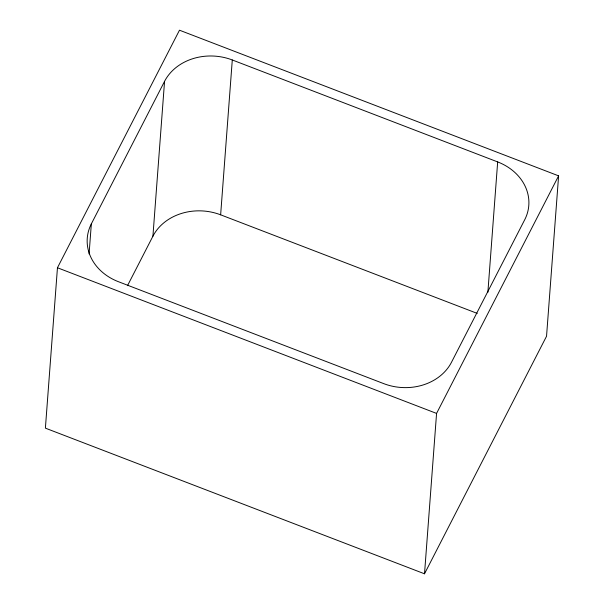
<?xml version="1.0" encoding="UTF-8"?>
<svg xmlns="http://www.w3.org/2000/svg" width="604" height="604" viewBox="0 0 604 604"><rect width="100%" height="100%" fill="white"/><g stroke="black" fill="none" stroke-linecap="round" stroke-linejoin="round"><path stroke-width="0.91" d="M57.455 267.761L45.391 428.145L424.514 573.8L546.544 336.239L558.609 175.855L179.486 30.2L57.455 267.761L436.571 413.415L424.514 573.8M89.082 253.922L91.34 223.888L164.56 81.351A51.612 43.526 4.3 0 1 232.291 59.97L497.673 161.925A51.612 43.526 4.3 0 1 524.725 219.72L451.498 362.257A51.612 43.526 4.3 0 1 383.774 383.646L118.392 281.691A51.612 43.526 4.3 0 1 91.34 223.888M127.504 285.677L152.918 236.209L164.56 81.351M152.918 236.209A51.612 43.526 4.3 0 1 220.641 214.82L232.291 59.97M487.866 292.381L497.673 161.925M436.571 413.415L558.609 175.855M220.641 214.82L477.243 313.401"/></g></svg>
